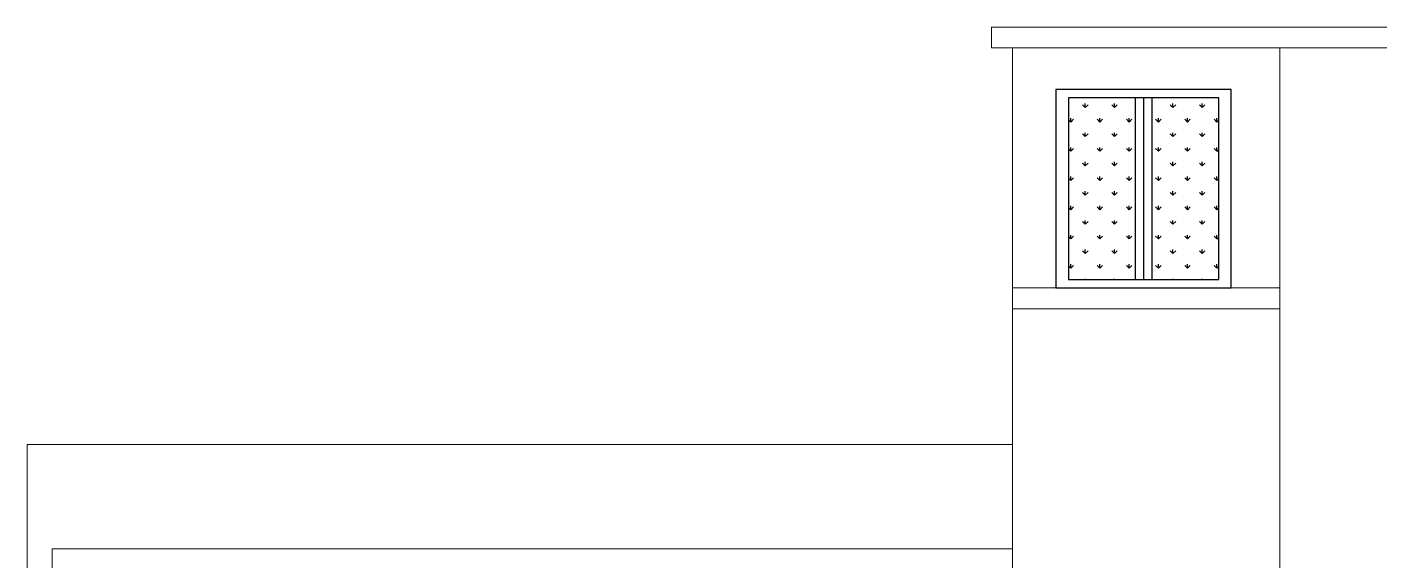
# Model space of a CAD drawing. Header units: inches. Extents: x -4010 to 92088, y -38563 to -1318.
# Drawn here: x 57391.7 to 57715.7, y -28036.9 to -27909 of the extents above; entities that cross this region are included whole.
import ezdxf

# ---------------------------------------------------------------- set-up
doc = ezdxf.new("R2010")
doc.units = ezdxf.units.IN
doc.header["$MEASUREMENT"] = 0
doc.layers.add('RAIL', color=200, linetype='Continuous', lineweight=13)
doc.layers.add('TEX', color=7, linetype='Continuous')
pattern_1 = [(90, (57760.64, -29198.8253), (-3.500179, 3.500179), [0.928125, -6.072232]), (45, (57760.64, -29198.8253), (-3.500179, 3.500179), [0.928125, -4.021875]), (135, (57760.64, -29198.8253), (-3.500179, -3.500179), [0.928125, -4.021875])]

msp = doc.modelspace()

# ---------------------------------------------------------------- hatches: boundary and pattern name
at = {"layer": 'TEX'}
h = msp.add_hatch(dxfattribs=at)
h.set_pattern_fill('GRASS', color=256, scale=4.95, style=0)
h.set_pattern_definition(pattern_1)
h.paths.add_polyline_path([(57657.115, -27925.96), (57641.095, -27925.96), (57641.095, -27969.52), (57657.115, -27969.52)])
h = msp.add_hatch(dxfattribs=at)
h.set_pattern_fill('GRASS', color=256, scale=4.95, style=0)
h.set_pattern_definition(pattern_1)
h.paths.add_polyline_path([(57677.095, -27925.96), (57661.075, -27925.96), (57661.075, -27969.52), (57677.095, -27969.52)])

# ---------------------------------------------------------------- linework, layer by layer
at = {"layer": 'RAIL'}
for p, q in [((57622.704, -27914), (57622.704, -27909)), ((57622.704, -27909), (57808.704, -27909)), ((57803.704, -27914), (57622.704, -27914)), ((57627.704, -27914), (57622.704, -27914)), ((57627.704, -28034), (57627.704, -27914)), ((57691.704, -27914), (57691.704, -28159)), ((57691.704, -27914), (57803.704, -27914)), ((57641.095, -27925.96), (57641.095, -27969.52)), ((57677.095, -27969.52), (57677.095, -27925.96)), ((57627.704, -27971.5), (57691.704, -27971.5)), ((57627.704, -27976.5), (57691.704, -27976.5)), ((57391.704, -28039), (57391.704, -28009)), ((57391.704, -28009), (57627.704, -28009)), ((57397.704, -28159), (57397.704, -28034)), ((57397.704, -28034), (57627.704, -28034)), ((57627.704, -28159), (57627.704, -28034))]:
    msp.add_line(p, q, dxfattribs=at)
at = {"layer": 'TEX'}
for p, q in [((57657.115, -27925.96), (57657.115, -27969.52)), ((57659.095, -27925.96), (57659.095, -27969.52)), ((57661.075, -27925.96), (57661.075, -27969.52))]:
    msp.add_line(p, q, dxfattribs=at)
for points in [[(57638.095, -27971.5), (57680.095, -27971.5), (57680.095, -27923.98), (57638.095, -27923.98)], [(57641.095, -27969.52), (57677.095, -27969.52), (57677.095, -27925.96), (57641.095, -27925.96)]]:
    msp.add_lwpolyline(points, close=True, dxfattribs=at)

doc.saveas('drawing.dxf')
